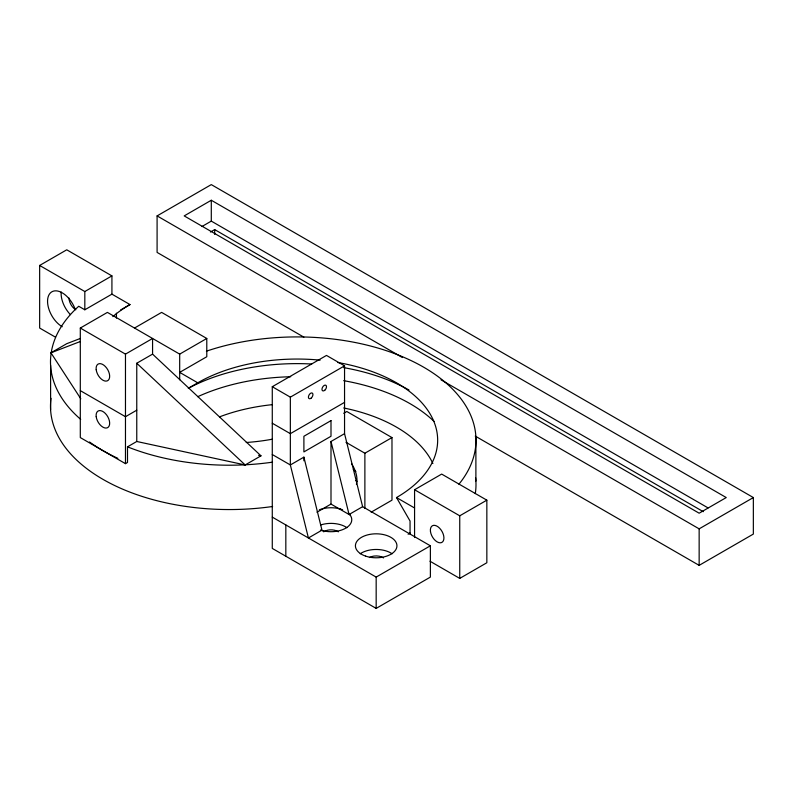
<?xml version="1.0" encoding="UTF-8"?>
<svg xmlns="http://www.w3.org/2000/svg" width="793" height="793" viewBox="0 0 793 793"><rect width="100%" height="100%" fill="white"/><g stroke="black" fill="none" stroke-linecap="round" stroke-linejoin="round"><path stroke-width="1.19" d="M50.603 409.703L50.603 365.375M55.49 337.184L39.65 328.044L39.65 265.447L66.751 249.805L111.922 275.885L111.922 294.144L84.821 309.785L78.725 306.267A178.871 103.268 0 0 0 80.698 419.368M303.858 337.144L157.093 252.412L157.093 215.904L211.295 184.61L753.35 497.558L753.35 534.066L699.148 565.359L475.255 436.1M211.295 200.252L184.194 215.904L699.148 513.2L726.249 497.558L211.295 200.252L211.295 221.118L708.01 507.887M39.65 265.447L84.821 291.527L111.922 275.885M201.918 226.53L211.295 221.118M210.432 232.052L214.685 229.593L703.282 511.683M80.301 328.044L125.472 354.124L152.573 338.472L152.573 354.124L260.986 455.826L245.176 464.956L136.763 441.483L127.504 446.836L127.504 462.478L125.472 463.657L80.301 437.577L80.301 328.044L107.402 312.392L179.684 354.124L179.684 379.768M120.605 309.984L129.993 304.571L111.922 294.144M80.807 398.8L50.94 352.816L66.751 343.686L80.301 338.472M134.513 328.044L161.613 312.392L206.785 338.472L206.785 356.731L179.684 372.373L197.744 382.811A140.539 81.144 0 0 1 320.124 360.141M136.763 441.483L136.763 363.244L152.573 354.124M179.684 354.124L206.785 338.472M136.763 410.189L125.472 416.712L80.301 390.632M188.367 388.223L197.744 382.811M272.277 386.716L326.488 355.423L344.549 365.851L344.549 433.662L362.619 506.687L430.381 545.802L430.381 577.096L376.169 608.39L272.277 548.409L272.277 386.716L290.347 397.154L344.549 365.851M344.549 402.368L290.347 433.662L272.277 423.234M343.686 413.302L346.809 411.498L391.98 437.577L391.98 500.165L371.134 512.199M290.347 397.154L290.347 464.956L308.418 537.981L321.968 530.16L303.897 457.135L290.347 464.956L272.277 454.528M362.619 506.687L349.069 514.508L330.998 504.08L330.998 441.483L344.549 433.662M345.976 442.306L364.879 453.219L391.98 437.577M316.942 512.199L330.998 504.08M414.57 537.545L414.57 489.737L441.671 474.085L486.843 500.165L486.843 562.752L459.742 578.404L429.984 561.216M414.57 489.737L459.742 515.807L486.843 500.165M272.277 517.115L376.169 577.096L430.381 545.802M440.977 379.797L699.148 528.852L753.35 497.558M50.94 352.816L80.301 341.515M258.577 455.311L260.986 455.826M338.908 508.64L340.455 509.047M323.098 530.804L321.552 530.398M157.093 215.904L402.408 357.534M337.887 362.53A140.539 81.144 0 0 1 396.5 497.558L414.57 507.986M136.763 363.244L245.176 464.956M349.485 514.27L350.199 515.163M396.5 497.558L410.05 521.031L410.05 534.066M330.998 441.483L349.069 514.508M699.148 528.852L699.148 565.359M475.889 436.755L475.889 481.093M459.742 515.807L459.742 578.404M376.169 577.096L376.169 608.39M364.879 453.219L364.879 508.452M303.897 457.135L303.897 460.812M285.827 524.936L285.827 556.24M214.685 229.593L214.685 234.411M125.472 354.124L125.472 463.657M116.442 313.205L116.442 318.102M84.821 291.527L84.821 309.785M188.397 388.292A159.7 92.206 0 0 1 311.689 364.007M343.696 367.635A159.7 92.206 0 0 1 409.019 390.037M197.735 396.698A159.7 92.206 0 0 1 290.704 376.744M343.696 380.67A159.7 92.206 0 0 1 434.088 421.46M409.912 532.926A140.539 81.144 0 0 1 408.137 534.274M219.582 416.85A140.539 81.144 0 0 1 272.435 404.638M343.716 407.969A140.539 81.144 0 0 1 432.879 463.518M206.388 351.19A178.871 103.268 0 0 1 417.683 363.898A178.871 103.268 0 0 1 458.919 484.206M475.602 477.683A178.871 103.268 0 0 1 475.294 493.613M348.216 513.021A20.757 11.984 0 0 1 346.115 527.94A20.757 11.984 0 0 1 320.441 530.041M319.381 509.79A20.757 11.984 0 0 1 342.616 509.79M323.643 531.825A9.585 5.531 0 0 1 338.363 531.825M369.399 557.538A9.585 5.531 0 0 1 383.534 557.905M320.927 524.887A20.757 11.984 0 0 1 346.947 527.692M360.23 553.772A20.757 11.984 0 0 1 392.109 553.772M272.524 462.16A178.871 103.268 0 0 1 127.504 446.836M75.791 309.785A9.585 5.531 60 0 1 69.011 298.049M355.849 471.478A9.585 5.531 60 0 1 353.351 469.486M272.465 439.173A140.539 81.144 0 0 1 246.266 442.494M112.824 316.595A140.539 81.144 0 0 1 129.993 304.571M117.85 458.334A178.871 103.268 0 0 1 89.52 441.979M272.614 506.489A178.871 103.268 0 0 1 51.03 398.314M70.379 314.603A20.757 11.984 60 0 1 61.17 292.002M62.231 326.736A20.757 11.984 60 0 1 47.739 304.106A20.757 11.984 60 0 1 57.641 291.031A20.757 11.984 60 0 1 75.276 309.528M357.167 481.301A20.757 11.984 60 0 1 355.849 480.608M351.547 463.657A20.757 11.984 60 0 1 356.404 484.295M330.998 420.617L303.897 436.269L303.897 451.921L330.998 436.269L330.998 420.617M430.46 531.439A9.585 5.531 60 0 0 441.423 542.61A9.585 5.531 60 0 0 439.57 528.158A9.585 5.531 60 0 0 430.46 531.439M311.262 398.027A3.192 1.844 -60 0 0 312.273 393.08A3.192 1.844 -60 0 0 308.497 396.431A3.192 1.844 -60 0 0 311.262 398.027M324.813 390.206A3.192 1.844 -60 0 0 325.824 385.259A3.192 1.844 -60 0 0 322.047 388.61A3.192 1.844 -60 0 0 324.813 390.206M365.623 556.121A20.757 11.984 0 0 0 396.936 545.921A20.757 11.984 0 0 0 365.969 535.364A20.757 11.984 0 0 0 365.623 556.121M96.201 369.746A9.585 5.531 60 0 0 107.164 380.918A9.585 5.531 60 0 0 105.31 366.465A9.585 5.531 60 0 0 96.201 369.746M96.201 416.692A9.585 5.531 60 0 0 107.164 427.863A9.585 5.531 60 0 0 105.31 413.411A9.585 5.531 60 0 0 96.201 416.692"/></g></svg>
